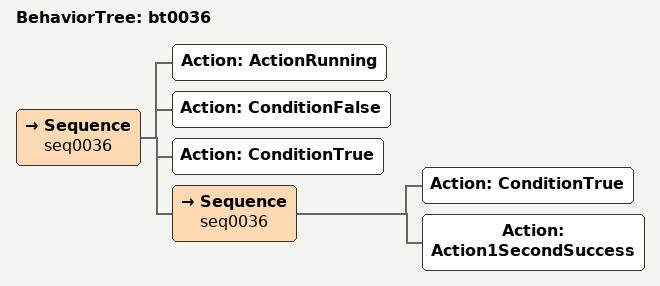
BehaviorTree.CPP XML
<root>

  <BehaviorTree ID="bt0036">
  <Sequence name="seq0036">
        <Action ID="ActionRunning" />
        <Action ID="ConditionFalse" />
        <Action ID="ConditionTrue" />
        <Sequence name="seq0036">
         <Action ID="ConditionTrue" />
         <Action ID="Action1SecondSuccess" />

        </Sequence>
    </Sequence>
  </BehaviorTree>

</root>
